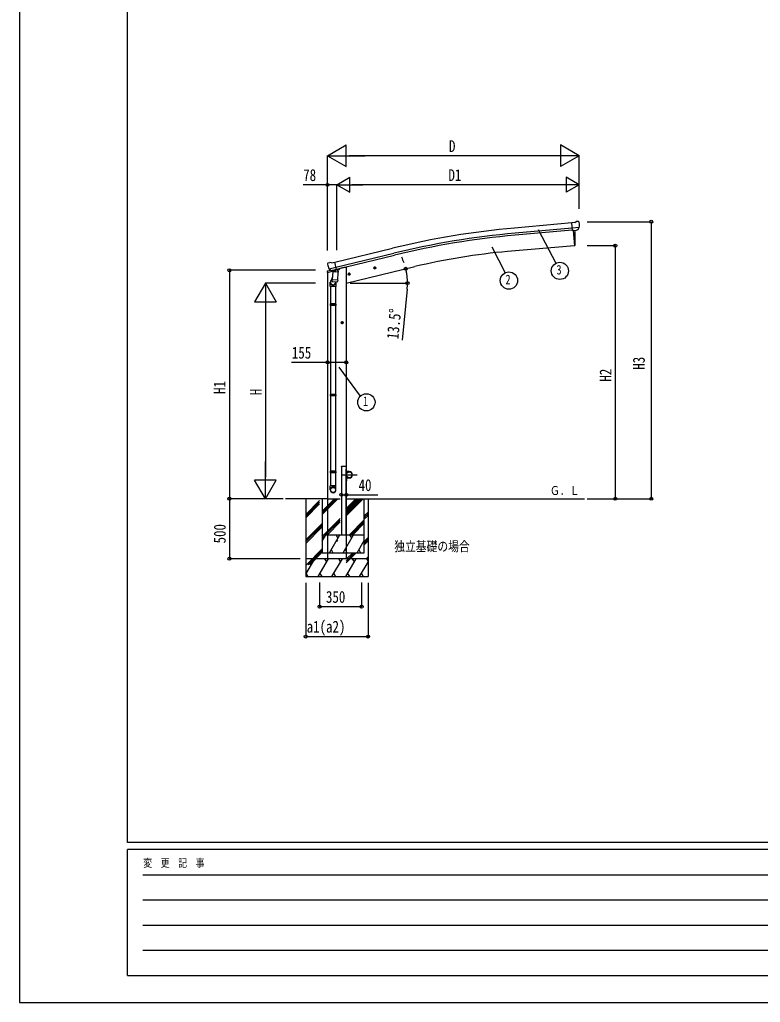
# Model space of a CAD drawing. Units: millimetres, scale not verified. Extents: x -12615 to 12615, y -8910 to 8910.
# Drawn here: x -12615 to -6436, y -8910 to -709 of the extents above; entities that cross this region are included whole.
import ezdxf
from ezdxf.enums import TextEntityAlignment as Align

# ---------------------------------------------------------------- set-up
doc = ezdxf.new("R2010")
doc.units = ezdxf.units.MM
doc.header["$LTSCALE"] = 40
for name, color, linetype in [('0-2_USER1', 3, 'Continuous'), ('0-4_YKK_13', 4, 'Continuous'), ('0-5_YKK_A1', 4, 'Continuous'), ('0-6_YKK_D', 6, 'Continuous'), ('0-7_YKK_ZWAK', 7, 'Continuous')]:
    doc.layers.add(name, color=color, linetype=linetype)
doc.styles.add('ＭＳ ゴシック', font='')
doc.styles.get('ＭＳ ゴシック').set_extended_font_data('MS Gothic')

msp = doc.modelspace()

# ---------------------------------------------------------------- linework, layer by layer
at = {"layer": '0-4_YKK_13'}
for p, q in [((-7983, -2401.03), (-8009.56, -2403.35)), ((-8003.91, -2468.01), (-8009.56, -2403.35)), ((-7946.7, -2443.32), (-8005.62, -2448.47)), ((-7983, -2401.03), (-7971.28, -2394.26)), ((-7956.37, -2392.68), (-7970.04, -2393.87)), ((-7957.95, -2462.8), (-7947.02, -2443.87)), ((-7947.24, -2398.43), (-7952.72, -2393.83)), ((-7946.18, -2400.47), (-7946.06, -2401.81)), ((-7993.94, -2467.14), (-8003.91, -2468.01)), ((-7997.04, -2467.41), (-7985.87, -2595.02)), ((-7960.34, -2464.2), (-7968.04, -2464.88)), ((-7985.87, -2595.02), (-7983.82, -2594.76)), ((-10047.69, -2749.26), (-10047.41, -2750.4)), ((-10043.47, -2740.68), (-10047.33, -2746.97)), ((-10040.37, -2738.43), (-10027.19, -2735.27)), ((-10033.63, -2789.56), (-9976.13, -2775.76)), ((-10012.63, -2737.94), (-10025.89, -2735.24)), ((-10012.63, -2737.94), (-9986.7, -2731.72)), ((-9944.26, -2785.23), (-9944.26, -2788.55)), ((-9662.01, -2783.5), (-9642.56, -2778.83)), ((-9657.45, -2775.72), (-9659.58, -2782.92)), ((-9650.15, -2773.97), (-9657.45, -2775.72)), ((-9649.95, -2790.89), (-9654.62, -2771.44)), ((-9644.99, -2779.41), (-9650.15, -2773.97)), ((-9647.12, -2786.61), (-9644.99, -2779.41)), ((-10048.81, -2817.59), (-10006.11, -2807.34)), ((-10048.81, -2810.7), (-10048.81, -2817.59)), ((-10020.31, -2801.49), (-10046.51, -2807.78)), ((-10016.78, -2804.47), (-10033.16, -2789.98)), ((-10005.19, -2853.99), (-10019.88, -2892.54)), ((-10014.07, -2805.04), (-10006.55, -2803.23)), ((-10013.24, -2804.93), (-10011.71, -2804.57)), ((-10011.71, -2804.57), (-9975, -2795.75)), ((-10009.87, -2804.79), (-10009.92, -2805.53)), ((-10009.16, -2806.57), (-9983.35, -2813.01)), ((-10002.25, -2811.92), (-10006.92, -2878.76)), ((-9956.56, -2815.12), (-10002.25, -2811.92)), ((-10000.47, -2808.74), (-10000.7, -2812.03)), ((-9980.95, -2797.58), (-9981.98, -2812.19)), ((-9975, -2795.75), (-9973.47, -2795.39)), ((-9971.92, -2793.28), (-9970.98, -2793.35)), ((-9970.98, -2793.35), (-9957.66, -2808.67)), ((-9966.98, -2797.94), (-9948.09, -2793.41)), ((-9961.23, -2881.95), (-9956.56, -2815.12)), ((-9957.66, -2808.67), (-9958.1, -2815.01)), ((-9875.93, -2834.86), (-9856.48, -2830.19)), ((-9871.37, -2827.08), (-9873.5, -2834.27)), ((-9864.07, -2825.33), (-9871.37, -2827.08)), ((-9863.87, -2842.25), (-9868.54, -2822.8)), ((-9858.91, -2830.77), (-9864.07, -2825.33)), ((-9861.04, -2837.97), (-9858.91, -2830.77)), ((-10023.25, -2934.63), (-10023.25, -2900.27)), ((-9977.25, -2934.63), (-10023.25, -2934.63)), ((-10021.25, -2934.63), (-10021.25, -3081.32)), ((-10007.78, -2891.23), (-10006.91, -2878.76)), ((-10007.38, -2892.58), (-10007.39, -2892.58)), ((-9961.23, -2881.95), (-10006.92, -2878.76)), ((-10005.94, -2893.36), (-9964.24, -2896.28)), ((-9975.85, -2895.47), (-9980.4, -2906.79)), ((-9979.25, -2934.63), (-9979.25, -3081.32)), ((-9977.25, -2899.97), (-9977.25, -2934.63)), ((-9961.25, -2881.95), (-9962.13, -2894.65)), ((-10023.25, -3083.32), (-10022.25, -3081.32)), ((-9977.25, -3083.32), (-10023.25, -3083.32)), ((-9977.25, -3091.32), (-10023.25, -3091.32)), ((-9978.25, -3081.32), (-10022.25, -3081.32)), ((-9978.25, -3093.32), (-10022.25, -3093.32)), ((-10021.25, -3093.32), (-10021.25, -3837.51)), ((-9979.25, -3093.32), (-9979.25, -3837.51)), ((-9977.25, -3083.32), (-9978.25, -3081.32)), ((-9977.25, -3091.32), (-9978.25, -3093.32)), ((-9977.25, -3083.32), (-9977.25, -3091.32)), ((-9914.74, -3237.44), (-9934.74, -3237.44)), ((-9924.74, -3229.93), (-9931.24, -3233.68)), ((-9931.24, -3233.68), (-9931.24, -3241.19)), ((-9931.24, -3241.19), (-9924.74, -3244.94)), ((-9924.74, -3247.44), (-9924.74, -3227.44)), ((-9918.24, -3233.68), (-9924.74, -3229.93)), ((-10023.25, -3839.51), (-10022.25, -3837.51)), ((-9977.25, -3839.51), (-10023.25, -3839.51)), ((-9977.25, -3847.51), (-10023.25, -3847.51)), ((-9978.25, -3837.51), (-10022.25, -3837.51)), ((-9978.25, -3849.51), (-10022.25, -3849.51)), ((-10021.25, -3849.51), (-10021.25, -4599.7)), ((-9979.25, -3849.51), (-9979.25, -4599.7)), ((-9977.25, -3839.51), (-9978.25, -3837.51)), ((-9977.25, -3847.51), (-9978.25, -3849.51)), ((-9977.25, -3839.51), (-9977.25, -3847.51)), ((-10023.25, -4479.7), (-10022.25, -4477.7)), ((-9977.25, -4479.7), (-10023.25, -4479.7)), ((-9977.25, -4487.7), (-10023.25, -4487.7)), ((-9978.25, -4477.7), (-10022.25, -4477.7)), ((-9978.25, -4489.7), (-10022.25, -4489.7)), ((-10021.25, -4489.7), (-10021.25, -4599.7)), ((-9979.25, -4489.7), (-9979.25, -4599.7)), ((-9977.25, -4479.7), (-9978.25, -4477.7)), ((-9977.25, -4487.7), (-9978.25, -4489.7)), ((-9977.25, -4479.7), (-9977.25, -4487.7)), ((-9933.04, -4507.32), (-9798.44, -4507.32)), ((-9931.24, -4437.32), (-9931.14, -4435.76)), ((-9890.24, -4437.32), (-9931.24, -4437.32)), ((-9930.15, -4434.82), (-9891.33, -4434.82)), ((-9890.74, -4457.32), (-9888.74, -4457.32)), ((-9890.74, -4457.32), (-9890.74, -4480.02)), ((-9888.74, -4480.02), (-9888.74, -4457.32)), ((-9865.74, -4480.02), (-9888.74, -4480.02)), ((-9888.74, -4482.02), (-9865.74, -4482.02)), ((-9890.74, -4557.32), (-9890.74, -4534.62)), ((-9890.74, -4557.32), (-9888.74, -4557.32)), ((-9888.74, -4532.62), (-9865.74, -4532.62)), ((-9888.74, -4534.62), (-9888.74, -4557.32)), ((-9865.74, -4534.62), (-9888.74, -4534.62)), ((-10023.25, -4633.84), (-10023.25, -4599.7)), ((-9977.25, -4599.7), (-10023.25, -4599.7)), ((-9977.25, -4633.84), (-9977.25, -4599.7))]:
    msp.add_line(p, q, dxfattribs=at)
for points in [[(-7946.63, -2442.69), (-7946.91, -2443.67), (-7947.02, -2443.87)], [(-7993.94, -2467.14), (-7993.67, -2467.21), (-7968.3, -2464.99), (-7968.04, -2464.88)], [(-9981.27, -2797.17), (-9971.55, -2794.83), (-9986.7, -2731.72)], [(-9659.58, -2782.92), (-9654.42, -2788.36), (-9647.12, -2786.61)], [(-10033.9, -2788.99), (-10033.32, -2789.83), (-10033.16, -2789.98)], [(-9981.27, -2797.17), (-9981.51, -2797.32), (-10006.27, -2803.26), (-10006.55, -2803.23)], [(-9873.5, -2834.27), (-9868.34, -2839.72), (-9861.04, -2837.97)], [(-10023.25, -3083.32), (-10023.25, -3091.32), (-10022.25, -3093.32)], [(-9924.74, -3244.94), (-9918.24, -3241.19), (-9918.24, -3233.68)], [(-10023.25, -3839.51), (-10023.25, -3847.51), (-10022.25, -3849.51)], [(-10023.25, -4479.7), (-10023.25, -4487.7), (-10022.25, -4489.7)]]:
    msp.add_lwpolyline(points, dxfattribs=at)
for centre, radius in [((-9652.28, -2781.16), 8.5), ((-9652.28, -2781.16), 7.7), ((-9652.28, -2781.16), 6.5), ((-9866.21, -2832.52), 8.5), ((-9866.21, -2832.52), 7.7), ((-9866.21, -2832.52), 6.5), ((-9924.74, -3237.44), 8.5), ((-9924.74, -3237.44), 7.7), ((-9924.74, -3237.44), 6.5), ((-9865.74, -4507.32), 25), ((-9968.49, -5057.32), 4.5)]:
    msp.add_circle(centre, radius, dxfattribs=at)
for centre, radius, start, end in [((-7969.78, -2396.86), 3, 95, 120), ((-7955.94, -2397.66), 5, 50.00648, 94.99352), ((-8147.69, -2419.45), 202.4, 353.4085, 5), ((-8879.64, -2539.2), 900, 356.63919, 4.64986), ((-7984.18, -2591.79), 3, 277, 356.63919), ((-9850.61, -2703.16), 202.4, 193.5, 205.09125), ((-10039.21, -2743.29), 5, 103.5, 148.5), ((-10026.49, -2738.18), 3, 78.5, 103.5), ((-10045.81, -2810.7), 3, 103.5, 180), ((-10013.35, -2804.45), 0.5, 248.23754, 283.5), ((-10010.37, -2804.76), 0.5, 356, 103.5), ((-10008.92, -2805.6), 1, 176, 256), ((-9983, -2812.04), 1.03, 250.03897, 351.96569), ((-9980.36, -2797.66), 0.604, 100.59842, 172.20595), ((-9973.59, -2794.9), 0.5, 283.5, 318.76246), ((-9949.26, -2788.55), 5, 283.5, 0), ((-9993.25, -2900.27), 30, 177.45142, 180), ((-10005.84, -2891.4), 1.95, 175.04017, 217.47766), ((-10005.8, -2891.37), 2, 217.40962, 266), ((-9964.1, -2894.28), 2, 266, 349.46843), ((-9930.15, -4435.82), 1, 90, 176.5), ((-9888.74, -4480.02), 2, 180, 270), ((-9865.74, -4507.32), 27.3, 270, 90), ((-9865.74, -4507.32), 25.3, 270, 90), ((-9888.74, -4534.62), 2, 90, 180)]:
    msp.add_arc(centre, radius, start, end, dxfattribs=at)
for centre, major_axis, ratio, start_param, end_param in [((-7941.85, -2396.42), (-15.35, 3.44), 0.101033, 5.9751426, 5.9753737), ((-7949.17, -2400.73), (2.71, -1.31), 0.997474, 0.5366567, 1.3225652), ((-7960.61, -2461.21), (1.62, -2.54), 0.997631, 5.8041905, 5.8929484), ((-7960.68, -2461.1), (-3.5, 2.17), 0.650902, 2.1145521, 2.1873627), ((-7960.55, -2461.3), (1.62, -2.54), 0.997631, 5.965759, 6.7621801), ((-10044.77, -2748.54), (-1.57, -2.57), 0.99628, 4.712389, 5.4996506), ((-10014.79, -2802.22), (-0.73, -2.92), 0.997631, 5.8041905, 6.6006116), ((-10014.74, -2801.99), (2.63, 3.16), 0.650902, 4.0958226, 4.1686332), ((-10014.77, -2802.12), (-0.73, -2.92), 0.997631, 0.3902369, 0.4789948), ((-10000.25, -2899.97), (23, 0), 0.996195, 2.3585569, 6.3253237), ((-10000.25, -2899.97), (21, 0), 0.996195, 2.7786684, 5.9512394), ((-10000.25, -4632.1), (-23, 0), 0.996195, 3.1415927, 6.2831853), ((-10000.25, -4633.84), (-23, 0), 0.996195, 3.1415927, 6.2831853), ((-10000.25, -4633.84), (0, -23.43), 0.981806, 4.712389, 7.8539816)]:
    msp.add_ellipse(centre, major_axis=major_axis, ratio=ratio, start_param=start_param, end_param=end_param, dxfattribs=at)
msp.add_ellipse((-10000.25, -4633.84), major_axis=(21, 0), ratio=0.996195, dxfattribs=at)
at = {"layer": '0-5_YKK_A1'}
for p, q in [((-8009.42, -2404.97), (-8486.36, -2448.02)), ((-8005.72, -2447.81), (-8482.5, -2490.8)), ((-8004.19, -2464.79), (-8480.97, -2507.78)), ((-7997.04, -2467.41), (-7985.87, -2595.02)), ((-9986.22, -2733.73), (-9503.29, -2616.42)), ((-7985.87, -2595.02), (-8543.74, -2643.82)), ((-9976.19, -2775.49), (-9493.15, -2658.16)), ((-9972.21, -2792.06), (-9489.13, -2674.73)), ((-9910.74, -2777.94), (-9944.25, -2785.98)), ((-9890.74, -2777.94), (-9910.74, -2777.94)), ((-9890.84, -2907.34), (-9319.38, -2770.14)), ((-9890.74, -2777.94), (-9890.74, -5207.32)), ((-10046.24, -2817.02), (-10046.24, -5207.32)), ((-9930.74, -4437.32), (-9930.74, -5007.32)), ((-9890.74, -4437.32), (-9930.74, -4437.32)), ((-9890.74, -5007.32), (-9890.74, -4457.32)), ((-10046.24, -4707.32), (-10396.54, -4707.32)), ((-10228.49, -4707.32), (-10228.49, -5357.32)), ((-10228.49, -4838.82), (-10112.24, -4722.57)), ((-10228.49, -4852.96), (-10112.24, -4736.71)), ((-10228.49, -4867.1), (-10112.24, -4750.85)), ((-10090.74, -4707.32), (-10090.74, -5157.32)), ((-10090.74, -4809.66), (-9988.39, -4707.32)), ((-10090.74, -4823.81), (-9974.25, -4707.32)), ((-10090.74, -4837.95), (-9960.11, -4707.32)), ((-10046.74, -4707.32), (-9940.74, -4707.32)), ((-9890.74, -4707.32), (-7902.91, -4707.32)), ((-9890.74, -4816.7), (-9781.36, -4707.32)), ((-9890.74, -4802.56), (-9795.5, -4707.32)), ((-9890.74, -4788.41), (-9809.64, -4707.32)), ((-9890.74, -4850.08), (-9747.97, -4707.32)), ((-9890.74, -4835.94), (-9762.12, -4707.32)), ((-9890.74, -4821.8), (-9776.26, -4707.32)), ((-9740.74, -5157.32), (-9740.74, -4707.32)), ((-9708.49, -4707.32), (-9708.49, -5357.32)), ((-9740.74, -4850.55), (-9708.49, -4818.3)), ((-9740.74, -4864.69), (-9708.49, -4832.44)), ((-10228.49, -5050.95), (-10090.74, -4913.2)), ((-10076.26, -5007.32), (-9940.74, -4871.8)), ((-10062.12, -5007.32), (-9940.74, -4885.94)), ((-10047.98, -5007.32), (-9940.74, -4900.08)), ((-9864.13, -5007.32), (-9740.74, -4883.93)), ((-9849.99, -5007.32), (-9740.74, -4898.07)), ((-9835.85, -5007.32), (-9740.74, -4912.21)), ((-9740.74, -4878.83), (-9708.49, -4846.58)), ((-10228.49, -5065.09), (-10090.74, -4927.34)), ((-10228.49, -5079.23), (-10090.74, -4941.48)), ((-10090.74, -5060.43), (-10060.07, -5007.32)), ((-10090.74, -5007.32), (-9740.74, -5007.32)), ((-10075.08, -5033.3), (-10090.08, -5007.32)), ((-10031.21, -5157.32), (-9944.6, -5007.32)), ((-9959.61, -5033.3), (-9974.61, -5007.32)), ((-9915.74, -5157.32), (-9829.13, -5007.32)), ((-9844.14, -5033.3), (-9859.14, -5007.32)), ((-9800.27, -5157.32), (-9740.74, -5054.21)), ((-9740.74, -5062.68), (-9708.49, -5030.43)), ((-9740.74, -5076.82), (-9708.49, -5044.57)), ((-9740.74, -5090.96), (-9708.49, -5058.71)), ((-10222.73, -5257.32), (-10090.74, -5125.33)), ((-10208.58, -5257.32), (-10090.74, -5139.47)), ((-10194.44, -5257.32), (-10090.74, -5153.62)), ((-10090.74, -5157.32), (-9740.74, -5157.32)), ((-10016.21, -5131.34), (-10001.21, -5157.32)), ((-9900.74, -5131.34), (-9885.74, -5157.32)), ((-9890.74, -5212.67), (-9835.38, -5157.32)), ((-9890.74, -5226.82), (-9821.24, -5157.32)), ((-9890.74, -5240.96), (-9807.1, -5157.32)), ((-9785.27, -5131.34), (-9770.27, -5157.32)), ((-9708.49, -5207.32), (-10228.49, -5207.32)), ((-10228.49, -5336.83), (-10153.71, -5207.32)), ((-10168.71, -5233.3), (-10183.72, -5207.32)), ((-10124.85, -5357.32), (-10038.24, -5207.32)), ((-10053.24, -5233.3), (-10068.25, -5207.32)), ((-10009.38, -5357.32), (-9922.77, -5207.32)), ((-9937.77, -5233.3), (-9952.78, -5207.32)), ((-9893.91, -5357.32), (-9807.3, -5207.32)), ((-9822.3, -5233.3), (-9837.3, -5207.32)), ((-9778.44, -5357.32), (-9708.49, -5236.17)), ((-9723.25, -5207.32), (-9708.49, -5192.56)), ((-9721.83, -5207.32), (-9708.49, -5230.43)), ((-9709.11, -5207.32), (-9708.49, -5206.7)), ((-10228.49, -5357.32), (-9708.49, -5357.32)), ((-10225.32, -5331.34), (-10210.32, -5357.32)), ((-10109.85, -5331.34), (-10094.85, -5357.32)), ((-9994.38, -5331.34), (-9979.38, -5357.32)), ((-9878.91, -5331.34), (-9863.91, -5357.32)), ((-9763.44, -5331.34), (-9748.44, -5357.32))]:
    msp.add_line(p, q, dxfattribs=at)
for centre, radius, start, end in [((-7861.76, -9374.47), 6954.55, 95.15276, 103.65276), ((-7861.76, -9374.47), 6911.6, 95.15276, 103.65276), ((-7861.76, -9374.47), 6894.55, 95.15276, 103.65276), ((-8081.64, -7925.7), 5302.05, 95, 103.5)]:
    msp.add_arc(centre, radius, start, end, dxfattribs=at)
at = {"layer": '0-6_YKK_D'}
for p, q in [((-10046.74, -1844.67), (-9890.86, -1754.67)), ((-9890.86, -1934.67), (-9890.86, -1754.67)), ((-7947.69, -1844.67), (-8103.57, -1754.67)), ((-8103.57, -1754.67), (-8103.57, -1934.67)), ((-10046.74, -2635.31), (-10046.74, -1843.67)), ((-10046.74, -1844.67), (-9890.86, -1934.67)), ((-10046.74, -1844.67), (-9734.97, -1844.67)), ((-8127.69, -1844.67), (-9866.74, -1844.67)), ((-7947.69, -1844.67), (-8259.46, -1844.67)), ((-7947.69, -1844.67), (-8103.57, -1934.67)), ((-7947.69, -2288.92), (-7947.69, -1843.67)), ((-9968.99, -2086.88), (-9860.74, -2024.38)), ((-9860.74, -2149.38), (-9860.74, -2024.38)), ((-7947.69, -2086.88), (-8055.94, -2024.38)), ((-8055.94, -2024.38), (-8055.94, -2149.38)), ((-10046.74, -2634.31), (-10046.74, -2085.88)), ((-9968.99, -2633.31), (-9968.99, -2085.88)), ((-9968.99, -2632.31), (-9968.99, -2085.88)), ((-9968.99, -2086.88), (-9860.74, -2149.38)), ((-9968.99, -2086.88), (-9752.48, -2086.88)), ((-8072.69, -2086.88), (-9843.99, -2086.88)), ((-7947.69, -2086.88), (-8164.19, -2086.88)), ((-7947.69, -2086.88), (-8055.94, -2149.38)), ((-7947.69, -2287.92), (-7947.69, -2085.88)), ((-8290.37, -2459.35), (-8140.47, -2740.74)), ((-7881.31, -2394.67), (-7345.08, -2394.67)), ((-7346.08, -2394.67), (-7346.08, -4707.32)), ((-8675.58, -2603.59), (-8565.69, -2821.88)), ((-7881.31, -2594.33), (-7645.08, -2594.33)), ((-7646.08, -2594.33), (-7646.08, -4707.32)), ((-10146.06, -2800.23), (-10865.75, -2800.23)), ((-10864.75, -2800.23), (-10864.75, -4706.63)), ((-10564.75, -2907.32), (-10654.75, -3063.2)), ((-10147.74, -2907.32), (-10565.75, -2907.32)), ((-10564.75, -2907.32), (-10474.75, -3063.2)), ((-10564.75, -2907.32), (-10564.75, -3219.09)), ((-9856.94, -2907.32), (-9378.48, -2907.32)), ((-9382.02, -2958.25), (-9424.74, -3384.92)), ((-10654.75, -3063.2), (-10474.75, -3063.2)), ((-10564.75, -3087.32), (-10564.75, -4527.32)), ((-9952.94, -3608.39), (-9773.15, -3851.03)), ((-10564.75, -4707.32), (-10564.75, -4395.55)), ((-10564.75, -4707.32), (-10654.75, -4551.43)), ((-10474.75, -4551.43), (-10654.75, -4551.43)), ((-10564.75, -4707.32), (-10474.75, -4551.43)), ((-10417.68, -4706.63), (-10865.75, -4706.63)), ((-10419.36, -4707.32), (-10865.75, -4707.32)), ((-10864.75, -4707.32), (-10864.75, -5207.32)), ((-10419.36, -4707.32), (-10565.75, -4707.32)), ((-7881.31, -4707.32), (-7645.08, -4707.32)), ((-7881.31, -4707.32), (-7345.08, -4707.32)), ((-10276.09, -5207.32), (-10865.75, -5207.32)), ((-10228.49, -5408.32), (-10228.49, -5858.32)), ((-10112.24, -5407.32), (-10112.24, -5608.32)), ((-9762.24, -5407.32), (-9762.24, -5608.32)), ((-9708.49, -5408.32), (-9708.49, -5858.32)), ((-10112.24, -5607.32), (-9762.24, -5607.32)), ((-10228.49, -5857.32), (-9708.49, -5857.32))]:
    msp.add_line(p, q, dxfattribs=at)
for points in [[(-9968.99, -2086.88), (-10046.74, -2086.88), (-10250.97, -2086.88)], [(-9890.74, -3569.29), (-10046.24, -3569.29), (-10346.04, -3569.29)], [(-9930.74, -4673.76), (-9890.74, -4673.76), (-9627.74, -4673.76)]]:
    msp.add_lwpolyline(points, dxfattribs=at)
for centre, radius in [((-10046.74, -2086.88), 10.62), ((-7346.08, -2394.67), 12.75), ((-7646.08, -2594.33), 12.75), ((-10864.75, -2800.23), 12.75), ((-9393.6, -2787.96), 12.75), ((-8108.25, -2805.13), 72), ((-8533.32, -2886.19), 72), ((-9379.48, -2907.32), 12.75), ((-10046.24, -3569.29), 12.75), ((-9890.74, -3569.29), 12.75), ((-9722.43, -3902.13), 72), ((-9930.74, -4673.76), 12.75), ((-9890.74, -4673.76), 12.75), ((-10864.75, -4706.63), 12.75), ((-10864.75, -4707.32), 12.75), ((-7646.08, -4707.32), 12.75), ((-7346.08, -4707.32), 12.75), ((-10864.75, -5207.32), 12.75), ((-10112.24, -5607.32), 12.75), ((-9762.24, -5607.32), 12.75), ((-10228.49, -5857.32), 12.75), ((-9708.49, -5857.32), 12.75)]:
    msp.add_circle(centre, radius, dxfattribs=at)
for start, end in [(19.22494, 24.94974), (0, 13.5), (7.887, 13.5), (354.28221, 0)]:
    msp.add_arc((-9890.74, -2907.32), 511.26, start, end, dxfattribs=at)
at = {"layer": '0-7_YKK_ZWAK'}
for p, q in [((-11714.94, -7575), (-11714.94, 8325)), ((11685.06, -7575), (-11714.94, -7575)), ((-3914.94, -7635), (-11714.94, -7635)), ((-11714.94, -8685), (-11714.94, -7635)), ((-11587.44, -7845), (-4064.94, -7845)), ((-11587.44, -8055), (-4064.94, -8055)), ((-11587.44, -8265), (-4064.94, -8265)), ((-11587.44, -8475), (-4064.94, -8475)), ((-11714.94, -8685), (-3914.94, -8685))]:
    msp.add_line(p, q, dxfattribs=at)
msp.add_lwpolyline([(-12615, -8910), (12615, -8910), (12615, 8910), (-12615, 8910)], close=True, dxfattribs=at)

# ---------------------------------------------------------------- texts
at = {"layer": '0-2_USER1', "style": 'ＭＳ ゴシック', "width": 0.8}
for s, height, p in [('Ｇ．Ｌ', 73.31, (-8191.16, -4697.99)), ('独立基礎の場合', 82.48, (-9490.09, -5170.15))]:
    msp.add_text(s, height=height, dxfattribs=at).set_placement(p, align=Align.BOTTOM_LEFT)
at = {"layer": '0-6_YKK_D', "style": 'ＭＳ ゴシック', "width": 0.8}
for s, height, p in [('D', 98.97, (-9033.21, -1843.67)), ('78', 98.97, (-10249.31, -2085.21)), ('D1', 98.97, (-9037.54, -2085.21)), ('3', 79.18, (-8137.05, -2859.13)), ('2', 79.18, (-8562.12, -2940.19)), ('155', 98.97, (-10344.04, -3567.29)), ('1', 79.18, (-9751.23, -3956.13)), ('40', 98.97, (-9787.44, -4672.46)), ('350', 98.97, (-10059.64, -5605.32)), ('a1(a2)', 98.97, (-10220.49, -5853.98))]:
    msp.add_text(s, height=height, dxfattribs=at).set_placement(p, align=Align.BOTTOM_LEFT)
for s, rotation, p in [('13.5°', 84.282, (-9426.53, -3382.73)), ('H3', 90, (-7370.08, -3630.19)), ('H2', 90, (-7648.08, -3729.68)), ('H1', 90, (-10868.08, -3832.63)), ('H', 90, (-10565.75, -3843.32)), ('500', 90, (-10866.75, -5079.72))]:
    msp.add_text(s, height=98.97, rotation=rotation, dxfattribs=at).set_placement(p, align=Align.BOTTOM_LEFT)
at = {"layer": '0-7_YKK_ZWAK', "style": 'ＭＳ ゴシック', "width": 0.8}
msp.add_text('変  更  記  事', height=65.98, dxfattribs=at).set_placement((-11583.93, -7800), align=Align.BOTTOM_LEFT)

doc.saveas('drawing.dxf')
